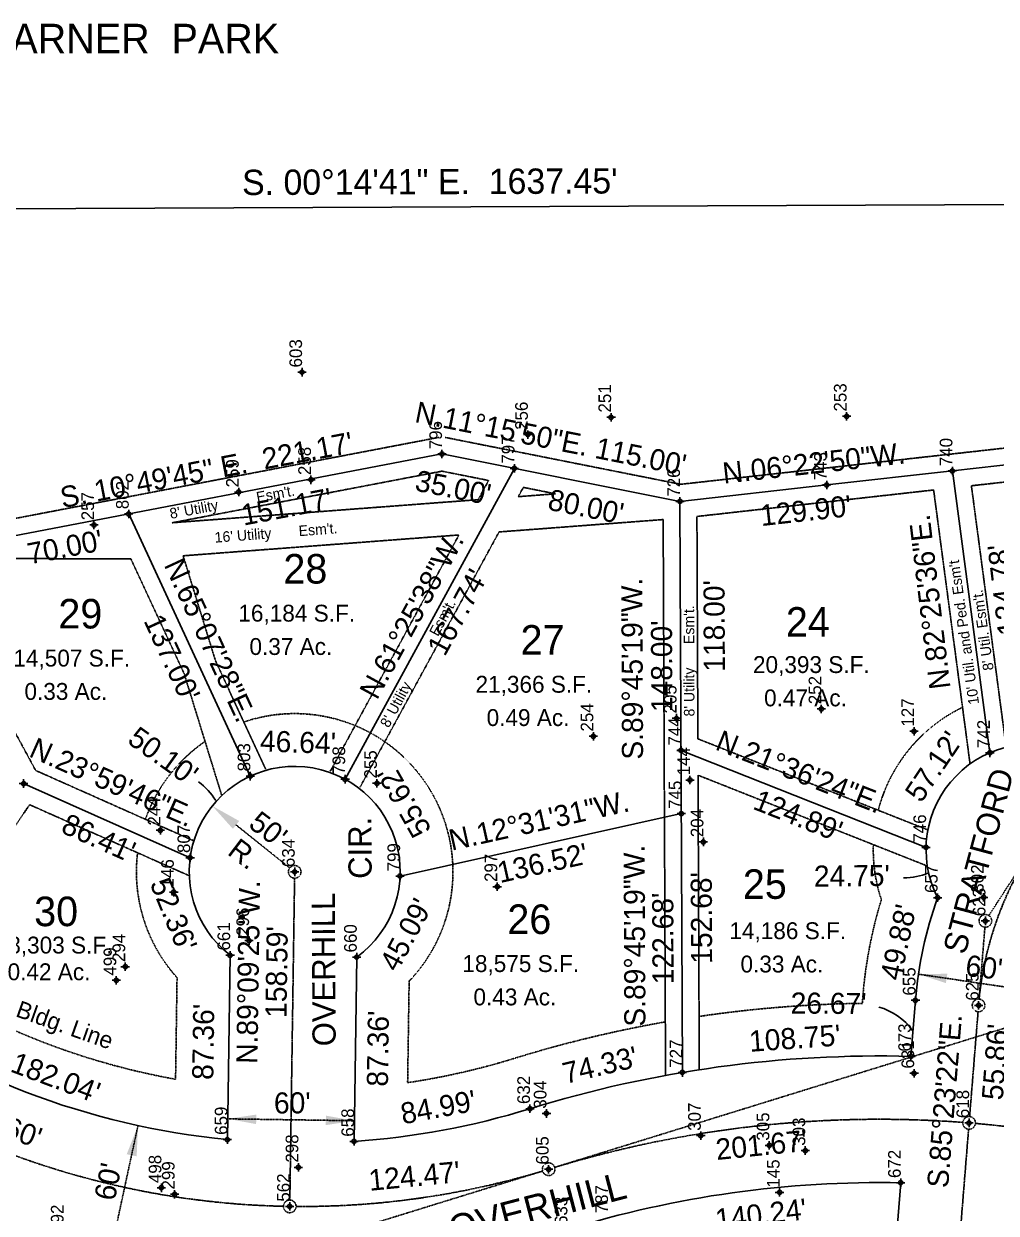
# Model space of a CAD drawing. Extents: x 26090 to 29323, y 9677 to 11446.
# Drawn here: x 26982 to 27443, y 10725 to 11289 of the extents above; entities that cross this region are included whole.
import ezdxf
from ezdxf.enums import TextEntityAlignment as Align

# ---------------------------------------------------------------- set-up
doc = ezdxf.new("R2010")
doc.units = 0
doc.header["$MEASUREMENT"] = 0
doc.header["$PDMODE"] = 34
doc.header["$PDSIZE"] = 2
for name, pattern in [('CENTER2', [1.125, 0.75, -0.125, 0.125, -0.125]), ('HIDDEN', [0.375, 0.25, -0.125]), ('HIDDEN2', [0.1875, 0.125, -0.0625])]:
    doc.linetypes.add(name, pattern=pattern)
for name, color, linetype in [('V-ANNO', 7, 'CONTINUOUS'), ('V-CTRL', 8, 'CONTINUOUS'), ('V-ESMT', 5, 'HIDDEN'), ('V-ESMT-TEXT', 5, 'CONTINUOUS'), ('V-PROP-AREA', 8, 'CONTINUOUS'), ('V-PROP-DIM', 7, 'CONTINUOUS'), ('V-PROP-LINE', 1, 'CONTINUOUS'), ('V-PROP-SBCK', 8, 'HIDDEN2'), ('V-PROP-TEXT', 1, 'CONTINUOUS'), ('V-ROAD-CNTR', 3, 'CENTER2'), ('V-ROAD-DIM', 36, 'HIDDEN2'), ('V-ROAD-TEXT', 7, 'CONTINUOUS')]:
    doc.layers.add(name, color=color, linetype=linetype)
doc.styles.add('DASHED', font='DASHED')

msp = doc.modelspace()

# ---------------------------------------------------------------- linework, layer by layer
at = {"layer": 'V-CTRL'}
for p in [(27113.59, 11123.97), (27260.08, 11102.59), (27371.65, 11103.07), (27220.6, 11094.37), (27179.92, 11085.2), (27214.25, 11078.36), (27421.8, 11077.17), (27117.8, 11072.96), (27362.27, 11070.51), (27083.58, 11067.13), (27292.71, 11062.73), (27031.44, 11056.79), (27015, 11051.55), (27359.68, 10964.36), (27291.06, 10959.98), (27403.66, 10953.74), (27251.65, 10951.41), (27293.21, 10944.73), (27439.57, 10943.56), (27089.08, 10932.5), (27134.02, 10931.05), (27297.43, 10930.66), (26981.61, 10928.99), (27149.05, 10929.12), (27293.34, 10914.73), (27046.44, 10906.83), (27303.8, 10901.34), (27409.33, 10898.74), (27060.56, 10893.85), (27110.11, 10887.14), (27160.07, 10885.13), (27206.08, 10880.11), (27052.81, 10877.52), (27414.79, 10874.87), (27436.62, 10875.01), (27437.45, 10863.9), (27088.49, 10854.57), (27079.52, 10847.59), (27139.52, 10846.7), (27029.79, 10842.15), (27025.56, 10835.74), (27404.31, 10826.25), (27434.22, 10823.84), (27402.17, 10799.67), (27293.86, 10792.05), (27403.67, 10791.65), (27221.61, 10774.85), (27229.43, 10772.62), (27429.73, 10768.16), (27078.24, 10760.24), (27302.57, 10762.14), (27138.23, 10759.36), (27335.05, 10757.48), (27352.06, 10755.04), (27111.84, 10747.08), (27230.47, 10746.19), (27397.34, 10739.77), (27046.92, 10737.38), (27053.21, 10734.34), (27339.89, 10735.22), (27107.77, 10728.57)]:
    msp.add_point(p, dxfattribs=at)
at = {"layer": 'V-ESMT'}
for p, q in [((27293.05, 11070.82), (27647.22, 11110.43)), ((26961.94, 11051.64), (27178.42, 11093.05)), ((27181.48, 11093.04), (27293.05, 11070.82)), ((27430.81, 11070.13), (27632.57, 11092.69)), ((27052.1, 11052.6), (27179.89, 11077.04)), ((27179.89, 11077.04), (27202.02, 11072.64)), ((27197.07, 11063.54), (27202.02, 11072.64)), ((27216.07, 11064.97), (27218.46, 11069.36)), ((27218.46, 11069.36), (27233.79, 11066.31)), ((27300.74, 11055.58), (27412.92, 11068.13)), ((27430.18, 10938.26), (27412.92, 11068.13)), ((27447.5, 10944.62), (27430.81, 11070.13)), ((27197.07, 11063.54), (27052.1, 11052.6)), ((27233.79, 11066.31), (27216.07, 11064.97)), ((27301.19, 10950.18), (27300.74, 11055.58)), ((27284.74, 11054.11), (27206.95, 11048.24)), ((27285.87, 10790.64), (27284.74, 11054.11)), ((27187.95, 11046.81), (27057.23, 11036.94)), ((27127, 10934.88), (27187.95, 11046.81)), ((27141.05, 10927.22), (27206.95, 11048.24)), ((26966.18, 11035.64), (27032.5, 11035.5)), ((27057.71, 10981.13), (27032.5, 11035.5)), ((27072.68, 10986.88), (27057.23, 11036.94)), ((26987.36, 10935.19), (26945.3, 11013.04)), ((27096.33, 10935.87), (27072.68, 10986.88)), ((27075.56, 10923.29), (27057.71, 10981.13)), ((27301.19, 10950.18), (27410.2, 10907)), ((27062.31, 10901.83), (26987.36, 10935.19)), ((27301.86, 10793.34), (27301.26, 10932.94)), ((27301.26, 10932.94), (27409.91, 10889.91)), ((26984.48, 10918.96), (26915.37, 10816.85)), ((27060.14, 10885.28), (26984.48, 10918.96))]:
    msp.add_line(p, q, dxfattribs=at)
at = {"layer": 'V-PROP-DIM'}
for centre, radius, start, end in [((27045.76, 10904.33), 31.63, 31.6344, 53.6097), ((27398.93, 10913.92), 29.63, 269.5148, 293.0537), ((27378.59, 10793.91), 30.33, 36.5811, 74.0648)]:
    msp.add_arc(centre, radius, start, end, dxfattribs=at)
at = {"layer": 'V-PROP-LINE'}
for p, q in [((26378.76, 11198.83), (28016.19, 11205.82)), ((27421.8, 11077.17), (27655.35, 11103.29)), ((26962.69, 11043.64), (27179.92, 11085.2)), ((27179.92, 11085.2), (27292.71, 11062.73)), ((27134.02, 10931.05), (27214.25, 11078.36)), ((27362.27, 11070.51), (27421.8, 11077.17)), ((27439.57, 10943.56), (27421.8, 11077.17)), ((27292.71, 11062.73), (27362.27, 11070.51)), ((27293.86, 10792.05), (27292.71, 11062.73)), ((27089.08, 10932.5), (27031.44, 11056.79)), ((27293.21, 10944.73), (27409.33, 10898.74)), ((27060.56, 10893.85), (26981.61, 10928.99)), ((27160.07, 10885.13), (27293.34, 10914.73)), ((27078.24, 10760.24), (27079.52, 10847.59)), ((27138.23, 10759.36), (27139.52, 10846.7)), ((27404.31, 10826.25), (27402.17, 10799.67)), ((27384.95, 10586.17), (27397.34, 10739.77))]:
    msp.add_line(p, q, dxfattribs=at)
for centre, radius, start, end in [((27459.31, 10897.63), 50, 281.5111, 207.0765), ((27110.11, 10887.14), 50, 306.0267, 232.2869), ((27592.84, 10811.05), 189.14, 160.2803, 175.3896), ((27113.59, 11123.97), 365.45, 233.5551, 264.4481), ((27387.12, 10239.87), 560, 88.4604, 107.1914), ((27113.59, 11123.97), 425.45, 233.5551, 287.1914), ((27113.59, 11123.97), 365.45, 273.8656, 287.1914), ((27387.12, 10239.87), 500, 88.8293, 107.1914)]:
    msp.add_arc(centre, radius, start, end, dxfattribs=at)
at = {"layer": 'V-PROP-SBCK'}
for p, q in [((27053.66, 10788.84), (27054.36, 10836.96)), ((27163.64, 10787.22), (27164.35, 10835.35))]:
    msp.add_line(p, q, dxfattribs=at)
for centre, radius, start, end in [((27459.31, 10897.63), 75, 115.848, 165.567), ((27110.11, 10887.14), 75, 316.3234, 108.7525), ((27110.11, 10887.14), 75, 124.4896, 160.6071), ((27459.31, 10897.63), 75, 178.1612, 198.4015), ((27110.11, 10887.14), 75, 173.0768, 221.9902), ((27592.84, 10811.05), 214.14, 162.9177, 176.3132), ((27113.59, 11123.97), 340.45, 237.2532, 259.8599), ((27387.12, 10239.87), 585, 90.7815, 98.39168), ((27387.12, 10239.87), 585, 99.97806, 107.19135), ((27113.59, 11123.97), 340.45, 278.4538, 287.1914), ((27113.59, 11123.97), 450.45, 234.5727, 287.1914)]:
    msp.add_arc(centre, radius, start, end, dxfattribs=at)
at = {"layer": 'V-ROAD-CNTR'}
for p, q in [((27110.06, 10884.14), (27107.82, 10731.57)), ((27433.97, 10820.85), (27429.97, 10771.15)), ((27429.48, 10765.17), (27415.1, 10586.75))]:
    msp.add_line(p, q, dxfattribs=at)
for centre, radius, start, end in [((27592.84, 10811.05), 159.14, 148.1208, 174.3094), ((27113.59, 11123.97), 395.45, 219.5009, 268.7221), ((27387.12, 10239.87), 530, 85.7138, 106.867), ((27387.12, 10239.87), 530, 51.2657, 85.0652), ((27113.59, 11123.97), 395.45, 269.5915, 286.7567)]:
    msp.add_arc(centre, radius, start, end, dxfattribs=at)
at = {"layer": 'V-ROAD-DIM'}
for p, q in [((27082.32, 10909.37), (27107.77, 10889.01)), ((27439.08, 10866.42), (27457.68, 10895.11)), ((27434.46, 10826.83), (27437.21, 10860.91)), ((27465.08, 10829.88), (27405.72, 10838.63)), ((27514.95, 10834.21), (27233.34, 10747.08)), ((27078.38, 10770.06), (27138.37, 10769.18)), ((27035.84, 10766.89), (27023.17, 10708.24)), ((27227.61, 10745.31), (26963.12, 10663.48))]:
    msp.add_line(p, q, dxfattribs=at)
for centre in [(27110.11, 10887.14), (27437.45, 10863.9), (27434.22, 10823.84), (27429.73, 10768.16), (27230.47, 10746.19), (27107.77, 10728.57)]:
    msp.add_circle(centre, 3, dxfattribs=at)
for points in [[(27080.82, 10907.5), (27083.82, 10911.24), (27071.08, 10918.37)], [(27418.74, 10834.4), (27419.41, 10838.85), (27405.72, 10838.63)], [(27091.84, 10767.58), (27091.92, 10772.08), (27078.38, 10770.06)], [(27124.9, 10771.58), (27124.85, 10767.08), (27138.37, 10769.18)], [(27030.52, 10753.3), (27035.22, 10752.31), (27035.84, 10766.89)]]:
    msp.add_solid(points, dxfattribs=at)

# ---------------------------------------------------------------- texts
at = {"layer": 'V-ANNO', "style": 'DASHED'}
msp.add_text('WARNER  PARK', height=14, dxfattribs=at).set_placement((26958.16, 11275.1))
at = {"layer": 'V-ANNO'}
msp.add_text("25' Bldg. Line", height=8, rotation=340.4936, dxfattribs=at).set_placement((26961.5, 10824.4))
at = {"layer": 'V-CTRL'}
for s, p in [(' 603 ', (27113.59, 11123.97)), (' 251 ', (27260.08, 11102.59)), (' 253 ', (27371.65, 11103.07)), (' 256 ', (27220.6, 11094.37)), (' 796 ', (27179.92, 11085.2)), (' 797 ', (27214.25, 11078.36)), (' 740 ', (27421.8, 11077.17)), (' 258 ', (27117.8, 11072.96)), (' 743 ', (27362.27, 11070.51)), (' 259 ', (27083.58, 11067.13)), (' 726 ', (27292.71, 11062.73)), (' 257 ', (27015, 11051.55)), (' 802 ', (27031.44, 11056.79)), (' 252 ', (27359.68, 10964.36)), (' 205 ', (27291.06, 10959.98)), (' 254 ', (27251.65, 10951.41)), (' 127 ', (27403.66, 10953.74)), (' 744 ', (27293.21, 10944.73)), (' 742 ', (27439.57, 10943.56)), (' 803 ', (27089.08, 10932.5)), (' 798 ', (27134.02, 10931.05)), (' 255 ', (27149.05, 10929.12)), (' 144 ', (27297.43, 10930.66)), (' 745 ', (27293.34, 10914.73)), (' 244 ', (27046.44, 10906.83)), (' 204 ', (27303.8, 10901.34)), (' 807 ', (27060.56, 10893.85)), (' 746 ', (27409.33, 10898.74)), (' 634 ', (27110.11, 10887.14)), (' 799 ', (27160.07, 10885.13)), (' 146 ', (27052.81, 10877.52)), (' 297 ', (27206.08, 10880.11)), (' 657 ', (27414.79, 10874.87)), (' 302 ', (27436.62, 10875.01)), (' 623 ', (27437.45, 10863.9)), (' 296 ', (27088.49, 10854.57)), (' 661 ', (27079.52, 10847.59)), (' 660 ', (27139.52, 10846.7)), (' 294 ', (27029.79, 10842.15)), (' 499 ', (27025.56, 10835.74)), (' 655 ', (27404.31, 10826.25)), (' 625 ', (27434.22, 10823.84)), (' 673 ', (27402.17, 10799.67)), (' 727 ', (27293.86, 10792.05)), (' 631 ', (27403.67, 10791.65)), (' 632 ', (27221.61, 10774.85)), (' 304 ', (27229.43, 10772.62)), (' 618 ', (27429.73, 10768.16)), (' 659 ', (27078.24, 10760.24)), (' 658 ', (27138.23, 10759.36)), (' 307 ', (27302.57, 10762.14)), (' 305 ', (27335.05, 10757.48)), (' 303 ', (27352.06, 10755.04)), (' 298 ', (27111.84, 10747.08)), (' 605 ', (27230.47, 10746.19)), (' 498 ', (27046.92, 10737.38)), (' 672 ', (27397.34, 10739.77)), (' 299 ', (27053.21, 10734.34)), (' 145 ', (27339.89, 10735.22)), (' 562 ', (27107.77, 10728.57)), (' 787 ', (27258.56, 10723.06)), (' 792 ', (27000.57, 10713.81)), (' 633 ', (27239.34, 10717.53))]:
    msp.add_text(s, height=6, rotation=90, dxfattribs=at).set_placement(p)
at = {"layer": 'V-ESMT-TEXT'}
for s, rotation, p in [("8' Utility          Esm't.", 10.6529, (27051.38, 11054.41)), ("16' Utility       Esm't.", 4.4068, (27072.38, 11043.14)), ("10' Util. and Ped. Esm't", 97.9846, (27434.48, 10966.79)), ("8' Util. Esm't.", 97.9846, (27441.41, 10982.93)), ("8' Utility              Esm't.", 61.7241, (27154.69, 10955.07)), ("8' Utility      Esm't.", 90.173, (27299.58, 10960.78))]:
    msp.add_text(s, height=5, rotation=rotation, dxfattribs=at).set_placement(p)
at = {"layer": 'V-PROP-AREA'}
for s, p in [('16,184 S.F.', (27083.41, 11005.74)), ('0.37 Ac.', (27088.67, 10989.94)), ('14,507 S.F.', (26976.78, 10984.45)), ('20,393 S.F.', (27327.3, 10981.38)), ('0.33 Ac.', (26982.04, 10968.66)), ('21,366 S.F.', (27195.81, 10972.04)), ('0.47 Ac.', (27332.56, 10965.59)), ('0.49 Ac.', (27201.07, 10956.25)), ('14,186 S.F.', (27316.12, 10855.23)), ('18,303 S.F.', (26968.42, 10848.43)), ('18,575 S.F.', (27189.57, 10839.65)), ('0.33 Ac.', (27321.38, 10839.44)), ('0.42 Ac.', (26974.05, 10835.77)), ('0.43 Ac.', (27194.83, 10823.85))]:
    msp.add_text(s, height=8, dxfattribs=at).set_placement(p)
at = {"layer": 'V-PROP-DIM'}
for s, height, rotation, p in [('S. 00%%d14\'41" E.  1637.45\'', 12, 0.2447, (27174.16, 11214.29)), ('N.11%%d15\'50"E. 115.00\'', 10, 348.7362, (27231.5, 11092.54)), ('S. 10%%d49\'45" E.  221.17\'', 10, 10.829, (27068.31, 11077.64)), ('N.06%%d22\'50"W.', 10, 6.3806, (27356.13, 11080.89)), ("35.00'", 10, 348.7362, (27185.25, 11069.3)), ("151.17'", 10, 10.829, (27106.3, 11060.14)), ("80.00'", 10, 348.7362, (27248.2, 11060.27)), ("129.90'", 10, 6.3806, (27352.31, 11058.38)), ('N.82%%d25\'36"E.', 10, 96.8791, (27411, 11015.04)), ("70.00'", 10, 10.829, (27001.25, 11041.15)), ('N.61%%d25\'38"W.', 10, 61.4272, (27165.53, 11008.81)), ("134.78'", 10, 96.8791, (27445.93, 11020.8)), ('N.65%%d07\'28"E.', 10, 294.8757, (27070.05, 10996.98)), ("167.74'", 10, 61.4272, (27187.21, 11010.28)), ('S.89%%d45\'19"W.', 10, 90.2447, (27270.04, 10983.44)), ("118.00'", 10, 90.2447, (27308.91, 11003.68)), ("137.00'", 10, 294.8757, (27052.02, 10988.58)), ("148.00'", 10, 90.2447, (27284.01, 10984.57)), ("50.10'", 10, 324.4233, (27047.84, 10942.1)), ("46.64'", 10, 358.1514, (27111.68, 10948.63)), ('N.21%%d36\'24"E.', 10, 338.3934, (27349.46, 10934.61)), ("57.12'", 10, 55.9878, (27412.91, 10937.11)), ('N.23%%d59\'46"E.', 10, 336.004, (27023.72, 10929.65)), ("55.62'", 10, 119.5602, (27161.94, 10920.32)), ('N.12%%d31\'31"W.', 10, 12.5254, (27225.85, 10911.45)), ("124.89'", 10, 338.3934, (27348.75, 10913.79)), ("86.41'", 10, 336.004, (27017.27, 10903.27)), ("136.52'", 10, 12.5254, (27227.55, 10891.38)), ('S.89%%d45\'19"W.', 10, 90.2447, (27271.15, 10856.88)), ("152.68'", 10, 90.2447, (27302.87, 10865.29)), ("24.75'", 10, 0.6093, (27374.17, 10885.28)), ("52.36'", 10, 292.2869, (27052.77, 10866.92)), ('N.89%%d09\'25"W.', 10, 89.1568, (27088.07, 10839.65)), ("45.09'", 10, 61.86, (27162.8, 10857.4)), ("122.68'", 10, 90.2447, (27284.6, 10855.56)), ("49.88'", 10, 77.8349, (27396.14, 10853.79)), ("26.67'", 10, 359.5716, (27363.16, 10824.85)), ("87.36'", 10, 89.1568, (27066.76, 10806.57)), ("87.36'", 10, 89.1568, (27149.53, 10803.37)), ("108.75'", 10, 4.0235, (27347.14, 10808.33)), ('S.85%%d23\'22"E.', 10, 85.3895, (27418.08, 10778.58)), ("55.86'", 10, 85.3895, (27442.09, 10797)), ("74.33'", 10, 13.3889, (27254.84, 10795.61)), ("182.04'", 10, 339.3466, (26996.93, 10789.66)), ("84.99'", 10, 10.5285, (27178.17, 10775.66)), ("140.24'", 10, 6.8644, (27331.05, 10724.87))]:
    msp.add_text(s, height=height, rotation=rotation, dxfattribs=at).set_placement(p, align=Align.MIDDLE)
at = {"layer": 'V-PROP-TEXT'}
for s, p in [('28', (27104.75, 11023.78)), ('29', (26998.11, 11002.49)), ('24', (27342.88, 10998.6)), ('27', (27217.15, 10990.08)), ('25', (27322.5, 10874.34)), ('30', (26986.65, 10861.39)), ('26', (27210.9, 10857.69))]:
    msp.add_text(s, height=14, dxfattribs=at).set_placement(p)
at = {"layer": 'V-ROAD-DIM'}
for s, rotation, p in [("50' ", 322.7275, (27087.67, 10908.66)), ('R.', 322.7275, (27077.71, 10895.71)), ("60'", 353.4672, (27427.63, 10837.89)), ("60'", 0.4119, (27100.31, 10772.57)), ("60'", 78.682, (27024.79, 10730.8))]:
    msp.add_text(s, height=10, rotation=rotation, dxfattribs=at).set_placement(p)
for s, rotation, p in [("158.59'", 89.1568, (27101.53, 10839.65)), ("366.60'", 339.3466, (26969.24, 10768.2)), ("201.67'", 5.8085, (27331.27, 10757.71)), ("124.47'", 5.5554, (27166.8, 10743.08))]:
    msp.add_text(s, height=10, rotation=rotation, dxfattribs=at).set_placement(p, align=Align.MIDDLE)
at = {"layer": 'V-ROAD-TEXT'}
msp.add_text('STRATFORD', height=11, rotation=75.0408, dxfattribs=at).set_placement((27434.16, 10892.31), align=Align.MIDDLE)
for s, height, rotation, p in [('CIR.', 11, 90.3236, (27146.61, 10883.84)), ('OVERHILL', 11, 90.3236, (27129.56, 10804.49)), ('OVERHILL', 13, 14.5945, (27185.11, 10710.95))]:
    msp.add_text(s, height=height, rotation=rotation, dxfattribs=at).set_placement(p)

doc.saveas('drawing.dxf')
